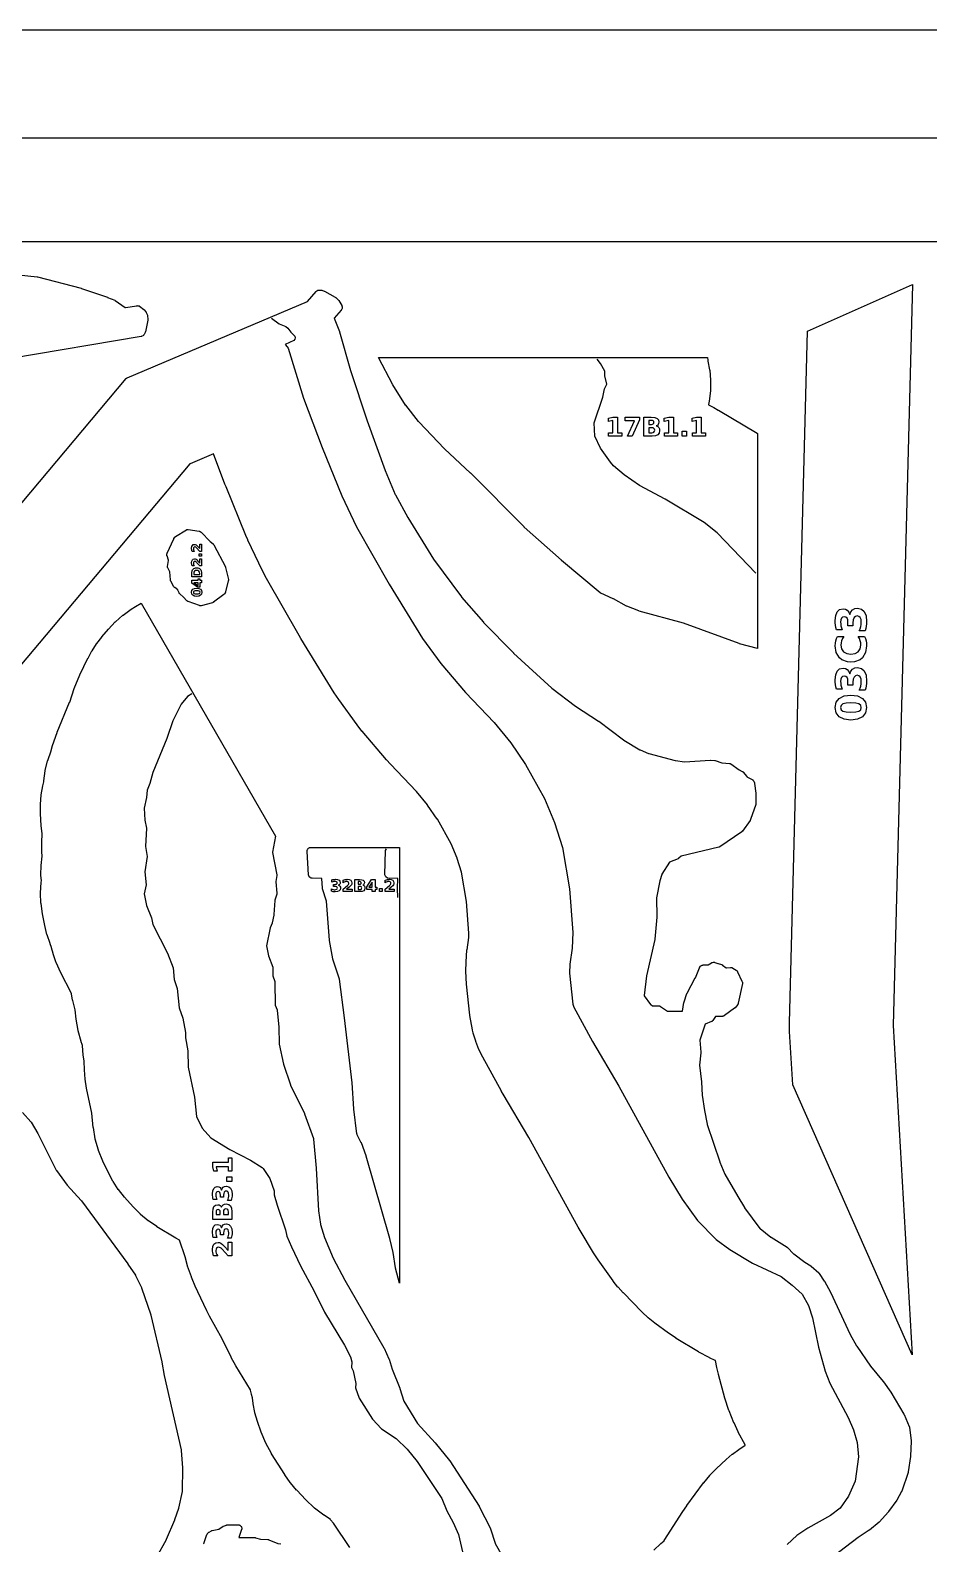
# Model space of a CAD drawing. Header units: millimetres. Extents: x 0 to 841, y 0 to 594.
# Drawn here: x 138.8 to 312, y 302.4 to 594 of the extents above; entities that cross this region are included whole.
import ezdxf

# ---------------------------------------------------------------- set-up
doc = ezdxf.new("R2010")
doc.units = ezdxf.units.MM
for name, color, linetype in [('CUT', 1, 'Continuous'), ('ENGRAVE', 5, 'Continuous'), ('SHEET_EDGE_DO_NOT_CUT', 8, 'Continuous')]:
    doc.layers.add(name, color=color, linetype=linetype)

msp = doc.modelspace()

# ---------------------------------------------------------------- linework, layer by layer
at = {"layer": 'CUT'}
for points in [[(329.38, 553.26), (10.62, 553.26), (10.62, 573.26), (336.48, 573.26)], [(136.53, 546.85), (140.12, 546.48), (140.16, 546.47), (140.19, 546.47), (148.62, 544.28), (148.65, 544.27), (153.66, 542.55), (153.69, 542.54), (155.07, 541.98), (155.12, 541.95), (155.17, 541.92), (157.1, 540.57), (157.11, 540.57), (157.12, 540.57), (159.33, 540.94), (159.39, 540.95), (159.45, 540.94), (159.6, 540.93), (159.65, 540.93), (159.7, 540.92), (159.74, 540.9), (159.79, 540.88), (159.83, 540.86), (159.87, 540.83), (160.65, 540.21), (160.69, 540.17), (160.73, 540.13), (161.06, 539.73), (161.08, 539.69), (161.11, 539.66), (161.13, 539.61), (161.36, 539.09), (161.38, 539.05), (161.39, 539), (161.4, 538.95), (161.47, 538.33), (161.47, 538.27), (161.47, 538.22), (161.46, 538.17), (160.97, 535.88), (160.96, 535.84), (160.95, 535.8), (160.93, 535.76), (160.72, 535.37), (160.7, 535.32), (160.67, 535.29), (160.63, 535.25), (160.6, 535.22), (160.56, 535.19), (160.52, 535.16), (160.3, 535.04), (160.25, 535.02), (160.2, 535), (160.15, 534.99), (84.71, 522.29)], [(118.78, 481.13), (157.27, 526.91), (157.3, 526.95), (157.34, 526.98), (157.37, 527), (157.41, 527.03), (157.46, 527.05), (192.2, 541.75), (192.21, 541.76), (192.22, 541.76), (193.91, 543.69), (193.95, 543.73), (193.98, 543.76), (194.02, 543.79), (194.06, 543.81), (194.23, 543.9), (194.27, 543.91), (194.32, 543.93), (194.36, 543.94), (194.41, 543.95), (194.45, 543.95), (194.5, 543.95), (194.86, 543.92), (194.92, 543.91), (194.98, 543.9), (195.43, 543.76), (195.47, 543.74), (195.52, 543.72), (197.58, 542.57), (197.61, 542.54), (197.65, 542.52), (197.68, 542.49), (198.15, 542.04), (198.18, 542.01), (198.21, 541.97), (198.24, 541.93), (198.83, 540.95), (198.85, 540.9), (198.87, 540.85), (198.89, 540.79), (198.9, 540.74), (198.91, 540.62), (198.91, 540.57), (198.91, 540.52), (198.9, 540.47), (198.89, 540.43), (198.88, 540.38), (198.82, 540.24), (198.8, 540.19), (198.77, 540.14), (198.73, 540.1), (197.38, 538.54), (197.37, 538.53), (197.37, 538.52), (198.39, 535.94), (198.4, 535.89), (200.48, 528.46), (200.49, 528.45), (203.71, 518.76), (203.71, 518.76), (207.19, 509.21), (207.19, 509.2), (209.15, 504.54), (209.16, 504.51), (211.53, 500.14), (211.54, 500.13), (216.48, 492.1), (216.49, 492.08), (221.89, 484.83), (221.91, 484.81), (226.12, 479.93), (226.13, 479.92), (231.92, 474.03), (231.93, 474.02), (239.31, 467.24), (239.33, 467.23), (243.88, 463.79), (243.89, 463.78), (248.33, 460.91), (248.36, 460.89), (253.14, 457.27), (253.17, 457.25), (256.31, 455.39), (256.33, 455.37), (257.97, 454.65), (257.98, 454.65), (257.99, 454.65), (263.12, 453.32), (263.15, 453.31), (264.86, 453.08), (264.88, 453.07), (264.89, 453.07), (269.91, 453.38), (269.95, 453.39), (269.99, 453.38), (270.71, 453.31), (270.76, 453.3), (270.82, 453.29), (272.11, 452.85), (272.12, 452.84), (272.13, 452.84), (273.55, 452.75), (273.6, 452.74), (273.64, 452.73), (273.68, 452.72), (273.73, 452.7), (273.77, 452.68), (273.81, 452.65), (275.41, 451.51), (275.42, 451.5), (275.43, 451.5), (276.01, 451.22), (276.05, 451.19), (276.1, 451.16), (276.14, 451.13), (276.17, 451.09), (276.91, 450.21), (276.91, 450.2), (276.92, 450.19), (277.94, 449.65), (277.98, 449.62), (277.98, 449.62), (278.02, 449.6), (278.05, 449.56), (278.08, 449.53), (278.15, 449.45), (278.18, 449.42), (278.2, 449.38), (278.22, 449.34), (278.24, 449.3), (278.36, 448.99), (278.37, 448.93), (278.38, 448.88), (278.64, 447), (278.64, 446.93), (278.65, 445.02), (278.65, 444.96), (278.64, 444.91), (278.62, 444.85), (277.61, 441.91), (277.59, 441.87), (277.57, 441.82), (277.54, 441.78), (276.05, 439.71), (276.02, 439.68), (275.99, 439.65), (275.96, 439.62), (275.93, 439.59), (271.68, 436.68), (271.64, 436.66), (271.6, 436.64), (271.56, 436.62), (271.52, 436.61), (264.26, 434.87), (264.25, 434.86), (264.24, 434.86), (263.77, 434.47), (263.73, 434.44), (263.68, 434.41), (263.64, 434.39), (262.02, 433.75), (262.01, 433.74), (262, 433.73), (260.51, 431.39), (260.5, 431.38), (260.5, 431.37), (260.12, 430.13), (260.11, 430.1), (259.51, 426.88), (259.51, 426.87), (259.51, 426.85), (259.55, 423.17), (259.54, 423.13), (259.2, 418.9), (259.19, 418.83), (257.57, 411.85), (257.57, 411.82), (257.09, 408.01), (257.09, 408), (257.09, 407.99), (258.35, 406.33), (258.36, 406.32), (258.37, 406.31), (258.72, 406.07), (258.73, 406.07), (258.74, 406.06), (259.97, 406.03), (260.02, 406.03), (260.07, 406.02), (260.12, 406.01), (260.16, 405.99), (260.21, 405.97), (260.25, 405.94), (261.6, 405), (261.61, 404.99), (261.62, 404.99), (264.49, 405.01), (264.5, 405.01), (264.5, 405.03), (264.79, 406.71), (264.8, 406.75), (264.81, 406.79), (265.36, 408.4), (265.38, 408.44), (265.4, 408.47), (266.97, 411.41), (266.98, 411.44), (267.75, 413.37), (267.77, 413.41), (267.8, 413.45), (267.82, 413.49), (267.96, 413.66), (267.99, 413.7), (268.03, 413.74), (268.08, 413.77), (268.12, 413.8), (268.17, 413.82), (268.3, 413.87), (268.35, 413.89), (268.4, 413.9), (268.46, 413.91), (269.44, 413.95), (269.45, 413.95), (269.47, 413.96), (270.09, 414.34), (270.14, 414.37), (270.18, 414.39), (270.23, 414.4), (270.28, 414.41), (270.47, 414.44), (270.52, 414.45), (270.57, 414.45), (270.61, 414.45), (270.66, 414.44), (270.7, 414.43), (270.74, 414.41), (271.33, 414.17), (271.34, 414.17), (271.35, 414.17), (272.05, 413.99), (272.1, 413.98), (272.15, 413.96), (272.2, 413.93), (272.24, 413.9), (272.94, 413.35), (272.95, 413.35), (272.96, 413.35), (273.76, 413.43), (273.8, 413.43), (273.85, 413.43), (273.9, 413.42), (274.02, 413.4), (274.07, 413.39), (274.11, 413.37), (274.16, 413.35), (274.2, 413.33), (274.84, 412.92), (274.88, 412.89), (274.91, 412.86), (274.95, 412.83), (275.03, 412.73), (275.06, 412.69), (275.09, 412.66), (275.11, 412.62), (275.96, 410.81), (275.98, 410.76), (276, 410.71), (276.04, 410.53), (276.05, 410.48), (276.05, 410.43), (276.05, 410.38), (276.04, 410.33), (275.26, 406.54), (275.25, 406.49), (275.24, 406.45), (275.22, 406.4), (275.19, 406.36), (275.16, 406.32), (274.64, 405.67), (274.61, 405.64), (274.58, 405.61), (274.54, 405.58), (272.59, 404.15), (272.55, 404.12), (272.5, 404.1), (272.45, 404.08), (272.28, 404.02), (272.22, 404.01), (272.17, 404), (272.12, 404), (270.91, 404.01), (270.9, 404.01), (270.89, 404), (270.34, 403.19), (270.31, 403.15), (270.28, 403.12), (270.24, 403.08), (270.2, 403.05), (270.16, 403.03), (270.11, 403.01), (268.89, 402.53), (268.88, 402.53), (268.87, 402.51), (267.82, 399.42), (267.82, 399.41), (267.82, 399.4), (268.02, 397.09), (268.02, 397.04), (268.01, 396.99), (267.75, 394.62), (267.75, 394.6), (267.75, 394.59), (268.17, 391.38), (268.17, 391.33), (268.27, 388.83), (268.27, 388.8), (268.76, 385.86), (268.76, 385.85), (269.24, 383.22), (269.25, 383.19), (271.69, 375.96), (271.69, 375.95), (272.66, 373.63), (272.67, 373.6), (275.14, 369.29), (275.15, 369.29), (276.46, 367.16), (276.47, 367.15), (279.43, 363.14), (279.44, 363.13), (279.45, 363.12), (281.56, 361.47), (281.58, 361.45), (284.66, 359.53), (284.7, 359.49), (284.75, 359.45), (285.92, 358.27), (285.95, 358.24), (288.06, 356.65), (288.08, 356.63), (289.22, 355.96), (289.27, 355.93), (289.31, 355.9), (290.76, 354.57), (290.8, 354.53), (290.83, 354.48), (291.84, 353.02), (291.87, 352.98), (293.03, 350.89), (293.05, 350.85), (296.83, 342.74), (296.83, 342.73), (298.07, 340.51), (298.09, 340.49), (300.72, 336.62), (300.74, 336.61), (303.2, 333.66), (303.22, 333.63), (304.66, 331.64), (304.68, 331.6), (307.19, 327.34), (307.21, 327.29), (308.21, 325), (308.22, 324.96), (308.24, 324.91), (308.24, 324.86), (308.56, 322.24), (308.56, 322.2), (308.56, 322.16), (308.42, 319.27), (308.42, 319.22), (308.01, 316.24), (308, 316.19), (307.99, 316.14), (306.77, 312.52), (306.75, 312.48), (306.73, 312.44), (305.83, 310.82), (305.8, 310.77), (304.24, 308.6), (304.2, 308.56), (302.43, 306.59), (302.38, 306.54), (300.57, 305.03), (300.51, 304.99), (298.38, 303.63), (298.37, 303.62), (292.39, 299.07)], [(258.97, 301.16), (260.31, 302.42), (260.33, 302.43), (260.98, 302.99), (260.99, 302.99), (261, 303), (264.58, 308.62), (264.59, 308.63), (265.34, 309.73), (265.35, 309.75), (268.57, 314.11), (268.59, 314.13), (269.74, 315.55), (269.77, 315.59), (271.05, 316.9), (271.07, 316.91), (272.94, 318.65), (272.95, 318.66), (274.09, 319.64), (274.12, 319.67), (275.34, 320.56), (275.35, 320.57), (276.59, 321.41), (276.6, 321.42), (276.59, 321.43), (275.26, 323.93), (275.25, 323.96), (274.43, 325.71), (274.42, 325.73), (273.47, 328.04), (273.46, 328.07), (272.66, 330.43), (272.65, 330.46), (271.42, 335.04), (271.41, 335.05), (271.11, 336.35), (271.1, 336.37), (270.84, 337.71), (270.83, 337.72), (270.82, 337.73), (269.68, 338.25), (269.65, 338.27), (267.64, 339.33), (267.61, 339.35), (263.28, 341.98), (263.26, 341.99), (261.8, 342.96), (261.79, 342.97), (259.16, 344.91), (259.14, 344.92), (257.89, 345.92), (257.86, 345.94), (256.7, 347.04), (256.68, 347.06), (253.1, 350.72), (253.09, 350.74), (252.1, 351.83), (252.07, 351.86), (251.16, 353.02), (251.15, 353.04), (248.24, 357.09), (248.23, 357.1), (247.34, 358.45), (247.33, 358.47), (244.76, 362.75), (244.75, 362.76), (244.37, 363.41), (244.37, 363.42), (234.88, 380.66), (234.87, 380.67), (229.94, 389), (229.94, 389), (229.62, 389.56), (229.61, 389.57), (226.01, 396.12), (226, 396.14), (225.27, 397.62), (225.25, 397.65), (224.65, 399.17), (224.64, 399.21), (224.16, 400.79), (224.16, 400.81), (224.02, 401.36), (224.01, 401.4), (223.5, 404.18), (223.5, 404.22), (222.85, 410.19), (222.85, 410.22), (222.74, 412.72), (222.74, 412.75), (222.78, 414.44), (222.78, 414.47), (222.96, 416.82), (222.97, 416.85), (223.29, 419.18), (223.29, 419.2), (223.34, 419.99), (223.34, 420.02), (222.86, 426.13), (222.86, 426.15), (221.91, 431.79), (221.9, 431.82), (221.06, 434.45), (221.05, 434.47), (219.91, 437.25), (219.9, 437.28), (217.26, 441.98), (217.24, 442), (215.38, 444.73), (215.36, 444.75), (213.24, 447.34), (213.23, 447.35), (208.23, 452.59), (208.22, 452.6), (207.47, 453.43), (207.46, 453.44), (202.73, 458.98), (202.72, 458.99), (201.79, 460.17), (201.78, 460.19), (198.25, 465.03), (198.24, 465.04), (197.37, 466.34), (197.36, 466.35), (190.91, 476.83), (190.91, 476.84), (190.59, 477.37), (190.59, 477.38), (184.3, 488.36), (184.29, 488.38), (183.54, 489.82), (183.53, 489.84), (180.75, 495.79), (180.74, 495.8), (180.36, 496.68), (180.35, 496.69), (176.52, 506.03), (176.52, 506.04), (176.32, 506.56), (176.31, 506.57), (174.12, 512.38), (174.12, 512.39), (174.11, 512.38), (169.58, 510.46), (169.57, 510.46), (169.56, 510.45), (134.09, 468.26)], [(200.38, 301.66), (197.25, 306.34), (197.24, 306.36), (196.68, 307.04), (196.67, 307.05), (196.66, 307.06), (195.41, 307.89), (195.38, 307.91), (193.57, 309.27), (193.53, 309.31), (191.89, 310.87), (191.87, 310.89), (190.15, 312.73), (190.13, 312.75), (188.94, 314.16), (188.91, 314.2), (187.85, 315.71), (187.84, 315.73), (185.3, 319.75), (185.28, 319.77), (184.19, 321.76), (184.16, 321.81), (183.3, 323.91), (183.29, 323.93), (182.6, 325.93), (182.59, 325.95), (182.1, 327.63), (182.09, 327.67), (181.74, 329.38), (181.74, 329.42), (181.62, 330.49), (181.62, 330.5), (181.62, 330.52), (181.41, 331.16), (181.4, 331.21), (181.23, 332), (181.22, 332.01), (181.22, 332.03), (178.4, 336.68), (178.39, 336.7), (177.51, 338.3), (177.5, 338.32), (175.77, 341.88), (175.77, 341.89), (173.36, 346.26), (173.35, 346.28), (172.83, 347.29), (172.82, 347.31), (171.07, 350.97), (171.07, 350.98), (170.73, 351.73), (170.72, 351.74), (169.85, 353.79), (169.84, 353.81), (169.09, 355.88), (169.07, 355.94), (168.66, 357.68), (168.65, 357.7), (167.55, 360.87), (167.55, 360.88), (167.54, 360.89), (166.83, 361.28), (166.82, 361.29), (163.2, 363.49), (163.18, 363.51), (161.58, 364.6), (161.54, 364.63), (160.06, 365.86), (160.02, 365.89), (158.67, 367.28), (158.65, 367.29), (156.97, 369.18), (156.95, 369.2), (155.79, 370.64), (155.76, 370.67), (154.75, 372.2), (154.73, 372.24), (153.85, 373.87), (153.84, 373.89), (152.78, 376.11), (152.77, 376.14), (151.93, 378.18), (151.92, 378.24), (151.32, 380.35), (151.3, 380.41), (150.95, 382.59), (150.94, 382.62), (150.65, 385.34), (150.65, 385.36), (149.65, 390.15), (149.65, 390.17), (149.37, 391.9), (149.37, 391.94), (149.24, 393.69), (149.24, 393.71), (149.2, 395.39), (149.19, 395.42), (149.01, 396.53), (149, 396.56), (148.83, 398.42), (148.83, 398.44), (148.81, 398.54), (148.8, 398.55), (148.8, 398.56), (148.6, 399.13), (148.6, 399.16), (148, 401.25), (147.99, 401.3), (147.63, 403.45), (147.62, 403.48), (147.43, 405.25), (147.42, 405.28), (146.96, 407.07), (146.95, 407.12), (146.75, 408.37), (146.75, 408.38), (146.75, 408.39), (144.62, 412.52), (144.61, 412.54), (143.82, 414.26), (143.8, 414.31), (143.19, 416.09), (143.18, 416.13), (142.91, 417.24), (142.9, 417.28), (142.61, 418.01), (142.6, 418.03), (142.02, 419.73), (142.01, 419.77), (141.58, 421.51), (141.58, 421.53), (141.14, 423.75), (141.14, 423.77), (140.86, 425.75), (140.85, 425.8), (140.77, 427.78), (140.77, 427.83), (140.89, 429.81), (140.9, 429.86), (140.94, 430.1), (140.94, 430.12), (140.94, 430.13), (140.85, 431.24), (140.85, 431.29), (140.88, 433.07), (140.88, 433.11), (141.08, 434.89), (141.08, 434.92), (141.1, 435.02), (141.1, 435.03), (141.1, 435.04), (141.04, 435.55), (141.04, 435.6), (141.02, 437.6), (141.03, 437.63), (141.09, 439.14), (141.09, 439.15), (141.09, 439.16), (140.89, 440.76), (140.89, 440.79), (140.77, 443.04), (140.77, 443.06), (140.76, 444.83), (140.76, 444.87), (140.9, 446.62), (140.91, 446.67), (141.21, 448.41), (141.21, 448.43), (141.39, 449.21), (141.39, 449.24), (141.4, 449.35), (141.4, 449.37), (141.67, 451.31), (141.68, 451.36), (142.14, 453.25), (142.15, 453.3), (142.8, 455.15), (142.81, 455.17), (142.83, 455.22), (142.84, 455.25), (143.08, 456.17), (143.09, 456.2), (143.95, 458.72), (143.97, 458.75), (146.38, 464.52), (146.39, 464.54), (147.25, 467.17), (147.26, 467.2), (148.32, 469.8), (148.34, 469.83), (149.91, 473.01), (149.92, 473.03), (150.68, 474.44), (150.71, 474.47), (151.58, 475.81), (151.61, 475.84), (152.59, 477.1), (152.61, 477.12), (153.86, 478.59), (153.87, 478.61), (155.18, 480.01), (155.22, 480.04), (156.65, 481.3), (156.68, 481.33), (158.24, 482.44), (158.26, 482.46), (159.05, 482.97), (159.07, 482.98), (160.19, 483.64), (186.04, 438.76), (185.5, 435.63), (185.5, 435.63), (185.49, 435.62), (185.5, 435.61), (186.28, 431.28), (186.28, 431.24), (186.29, 431.19), (186.28, 431.14), (186.14, 429.97), (186.14, 429.95), (186.14, 429.94), (186.34, 427.76), (186.34, 427.71), (186.33, 427.66), (186.33, 427.6), (186.31, 427.55), (185.91, 426.37), (185.9, 426.36), (185.9, 426.34), (185.76, 423.61), (185.76, 423.57), (185.75, 423.53), (185.43, 422.06), (185.42, 422.01), (185.4, 421.97), (185.02, 421.09), (185.02, 421.08), (185.01, 421.07), (184.35, 417.63), (184.35, 417.62), (184.35, 417.61), (184.71, 415.7), (184.72, 415.69), (184.72, 415.68), (185.51, 413.51), (185.53, 413.45), (185.54, 413.4), (185.54, 413.34), (185.57, 411.81), (185.57, 411.8), (185.57, 411.79), (185.91, 410.71), (185.92, 410.66), (185.92, 410.62), (185.93, 410.57), (186.01, 406.2), (186.01, 406.19), (186.02, 406.18), (186.37, 405.29), (186.38, 405.24), (186.39, 405.2), (186.4, 405.15), (186.7, 402.01), (186.71, 401.98), (186.79, 398.67), (186.79, 398.66), (186.79, 398.65), (187.57, 394.82), (187.58, 394.79), (188.93, 390.79), (188.95, 390.76), (191.65, 385.29), (191.67, 385.24), (193.35, 380.45), (193.36, 380.41), (193.37, 380.37), (193.37, 380.33), (193.88, 374.78), (193.88, 374.76), (194.36, 366.57), (194.36, 366.54), (194.74, 363.95), (194.75, 363.92), (195.47, 361.43), (195.48, 361.41), (197.15, 357.42), (197.16, 357.4), (199.39, 353.17), (199.4, 353.16), (206.96, 340.13), (206.98, 340.09), (207.93, 338.03), (207.95, 337.97), (208.52, 336.06), (208.53, 336.03), (210.01, 332.37), (210.03, 332.33), (210.81, 329.88), (210.82, 329.86), (210.82, 329.85), (213.43, 325.6), (213.43, 325.59), (213.44, 325.58), (216.84, 321.87), (216.86, 321.84), (219.61, 318.42), (219.64, 318.38), (225.28, 309.63), (225.3, 309.59), (227.48, 305.36), (227.5, 305.32), (227.52, 305.28), (228.37, 302.49), (228.38, 302.48), (228.39, 302.46), (230.86, 298.18)], [(137.29, 385.52), (138.91, 383.68), (138.94, 383.64), (138.96, 383.6), (140.24, 381.46), (140.26, 381.43), (143.81, 374.35), (143.82, 374.34), (143.82, 374.33), (145.92, 371.51), (145.93, 371.49), (148.62, 368.51), (148.65, 368.47), (157.61, 356.32), (157.62, 356.3), (159.05, 354.16), (159.09, 354.1), (160.2, 351.77), (160.23, 351.71), (162.01, 346.48), (162.03, 346.43), (164.16, 337.43), (164.17, 337.4), (164.58, 334.83), (164.58, 334.82), (167.87, 320.48), (167.88, 320.44), (167.88, 320.4), (168.11, 317.03), (168.11, 317), (168.07, 312.56), (168.06, 312.51), (168.06, 312.46), (167.39, 309.24), (167.37, 309.18), (166.61, 306.99), (166.6, 306.95), (164.98, 303.2), (164.96, 303.16), (163.14, 299.82)], [(172.2, 302.37), (172.22, 302.42), (172.85, 304.19), (172.87, 304.23), (172.89, 304.28), (172.92, 304.31), (172.95, 304.35), (173.11, 304.54), (173.15, 304.58), (173.2, 304.62), (173.24, 304.65), (173.69, 304.89), (173.73, 304.92), (173.78, 304.94), (173.83, 304.95), (175.13, 305.22), (175.14, 305.22), (175.15, 305.23), (175.96, 305.76), (176.01, 305.79), (176.01, 305.79), (176.06, 305.81), (176.58, 306), (176.64, 306.02), (176.7, 306.03), (177.15, 306.08), (177.22, 306.08), (178.89, 306.06), (178.94, 306.05), (178.99, 306.05), (179.04, 306.03), (179.09, 306.01), (179.13, 305.99), (179.17, 305.96), (179.31, 305.87), (179.34, 305.84), (179.38, 305.81), (179.41, 305.77), (179.44, 305.73), (179.46, 305.69), (179.48, 305.65), (179.5, 305.6), (179.54, 305.44), (179.55, 305.39), (179.56, 305.34), (179.56, 305.29), (179.56, 305.24), (179.55, 305.19), (179.53, 305.14), (179.01, 303.6), (179.01, 303.59), (179.02, 303.59), (182.06, 303.59), (182.11, 303.59), (182.16, 303.58), (182.21, 303.57), (183.16, 303.27), (183.17, 303.27), (183.18, 303.27), (184.58, 303.22), (184.62, 303.22), (184.67, 303.21), (184.71, 303.2), (184.76, 303.18), (186.49, 302.43), (186.51, 302.43), (186.52, 302.43), (187.09, 302.36)]]:
    msp.add_lwpolyline(points, dxfattribs=at)
for points in [[(305.12, 402.25), (305.12, 402.23), (308.8, 338.82), (285.75, 390.79), (285.15, 401.07), (285.15, 401.09), (285.13, 402.74), (285.13, 402.76), (288.57, 536.01), (308.81, 544.99), (305.12, 402.25)], [(275.49, 475.81), (275.44, 475.82), (264.71, 479.76), (264.69, 479.76), (256.16, 482.11), (256.11, 482.12), (253.75, 483.03), (253.69, 483.06), (251.19, 484.44), (251.17, 484.45), (248.77, 485.52), (248.73, 485.54), (248.69, 485.57), (248.65, 485.6), (241.18, 491.87), (241.17, 491.88), (233.99, 498.27), (233.96, 498.3), (223.68, 508.65), (223.67, 508.66), (218.66, 513.34), (218.64, 513.36), (213.66, 518.58), (213.63, 518.62), (211.16, 521.75), (211.13, 521.79), (208.69, 525.68), (208.67, 525.71), (205.88, 530.93), (269.32, 530.93), (269.4, 530.47), (269.4, 530.42), (269.41, 530.26), (269.41, 530.22), (269.73, 528.58), (269.74, 528.53), (269.91, 526.58), (269.91, 526.53), (269.88, 524.57), (269.88, 524.52), (269.66, 522.57), (269.65, 522.52), (269.51, 521.87), (269.51, 521.86), (269.52, 521.85), (270.55, 521.3), (270.56, 521.29), (271.4, 520.82), (271.41, 520.82), (278.9, 516.36), (278.93, 516.34), (278.95, 516.32), (278.95, 474.9), (275.49, 475.81)], [(167.22, 486.17), (166.62, 486.62), (166.58, 486.66), (166.55, 486.69), (166.52, 486.73), (166.49, 486.78), (165.86, 487.88), (165.84, 487.92), (165.83, 487.97), (165.81, 488.01), (165.8, 488.05), (165.8, 488.09), (165.69, 489.64), (165.68, 489.65), (165.68, 489.66), (165.3, 490.42), (165.28, 490.46), (165.27, 490.51), (165.26, 490.56), (165.25, 490.6), (165.25, 490.65), (165.26, 490.7), (165.4, 491.85), (165.4, 491.86), (165.4, 491.88), (165.15, 492.73), (165.14, 492.77), (165.13, 492.82), (165.13, 492.86), (165.13, 492.9), (165.14, 493.1), (165.15, 493.15), (165.16, 493.19), (165.17, 493.23), (165.18, 493.28), (166.43, 496.03), (166.45, 496.08), (166.47, 496.12), (166.5, 496.15), (166.68, 496.36), (166.72, 496.4), (166.76, 496.43), (166.8, 496.46), (168.9, 497.76), (168.94, 497.79), (168.99, 497.81), (169.04, 497.82), (169.09, 497.83), (169.14, 497.84), (169.19, 497.84), (169.24, 497.83), (171.35, 497.5), (171.4, 497.48), (171.45, 497.47), (171.5, 497.44), (171.55, 497.42), (171.67, 497.33), (171.72, 497.3), (171.75, 497.27), (173.44, 495.52), (173.46, 495.5), (174.02, 495.05), (174.05, 495.02), (174.09, 494.98), (174.12, 494.94), (174.14, 494.89), (176.4, 490.6), (176.42, 490.56), (176.43, 490.52), (176.44, 490.47), (176.97, 488.16), (176.97, 488.12), (176.98, 488.07), (176.98, 488.02), (176.97, 487.98), (176.96, 487.93), (176.42, 485.78), (176.41, 485.74), (176.39, 485.69), (176.37, 485.65), (176.34, 485.61), (176.2, 485.41), (176.17, 485.37), (176.13, 485.34), (176.1, 485.31), (174.12, 483.8), (174.08, 483.77), (174.04, 483.75), (173.99, 483.73), (173.94, 483.71), (171.7, 483.14), (171.65, 483.13), (171.6, 483.13), (171.55, 483.13), (171.5, 483.13), (171.45, 483.14), (171.41, 483.15), (169.19, 483.93), (169.14, 483.95), (169.1, 483.98), (169.05, 484.01), (169.01, 484.04), (168.98, 484.08), (168.35, 484.8), (168.34, 484.81), (168.34, 484.81), (167.61, 485.42), (167.58, 485.45), (167.55, 485.48), (167.52, 485.52), (167.5, 485.56), (167.48, 485.6), (167.23, 486.15), (167.23, 486.16), (167.22, 486.17)], [(209.18, 355.51), (209.17, 355.56), (208.71, 358.5), (208.71, 358.52), (208.07, 361.19), (208.07, 361.2), (203.54, 377.1), (203.53, 377.12), (202.6, 379.62), (202.58, 379.64), (201.81, 381.19), (201.78, 381.24), (201.77, 381.3), (201.76, 381.35), (201.15, 386.16), (201.15, 386.19), (200.83, 391.2), (200.83, 391.22), (199.35, 403.7), (199.35, 403.7), (198.36, 411.19), (198.36, 411.2), (198.36, 411.21), (197.13, 415.05), (197.12, 415.11), (196.48, 418.64), (196.48, 418.69), (195.91, 426.18), (195.91, 426.2), (195.91, 426.21), (195.13, 428.61), (195.11, 428.67), (195.11, 428.73), (194.97, 430.59), (194.97, 430.6), (194.96, 430.6), (193.13, 430.61), (193.09, 430.62), (193.04, 430.62), (193, 430.63), (192.96, 430.65), (192.92, 430.66), (192.81, 430.71), (192.77, 430.74), (192.73, 430.76), (192.7, 430.79), (192.66, 430.82), (192.63, 430.86), (192.61, 430.9), (192.51, 431.04), (192.49, 431.09), (192.47, 431.13), (192.45, 431.18), (192.44, 431.23), (192.44, 431.28), (192.13, 435.76), (192.13, 435.82), (192.13, 435.87), (192.14, 435.92), (192.16, 435.97), (192.24, 436.18), (192.26, 436.23), (192.29, 436.28), (192.32, 436.32), (192.35, 436.36), (192.39, 436.39), (192.43, 436.42), (192.53, 436.49), (192.57, 436.51), (192.62, 436.53), (192.66, 436.55), (192.71, 436.56), (192.76, 436.57), (192.8, 436.57), (209.93, 436.57), (209.93, 352.64), (209.18, 355.51)]]:
    msp.add_lwpolyline(points, close=True, dxfattribs=at)
at = {"layer": 'ENGRAVE'}
for points in [[(185.31, 538.51), (186.77, 537.45), (188.03, 536.92), (188.44, 536.6), (189.03, 535.82)], [(189.03, 535.82), (189.77, 535.04), (189.83, 534.75), (189.78, 534.46), (189.61, 534.21), (187.91, 533.43), (188.33, 533.03), (188.48, 532.76), (191.45, 523.11), (195.03, 513.62), (198.86, 504.27), (201.65, 498.31), (207.95, 487.31), (214.4, 476.82), (217.94, 471.97), (222.68, 466.41), (228.23, 460.61), (231.39, 456.74), (234.26, 452.55), (237.93, 446), (239.85, 441.34), (241.39, 436.54), (242.73, 428.58), (243.39, 420.18), (243.21, 417.18), (242.77, 414.07), (242.74, 412.34), (243.38, 406.34), (243.53, 405.76), (247.14, 399.2), (252.24, 390.59), (261.89, 373.06), (264.47, 368.77), (267.4, 364.71), (270.99, 361.03), (273.64, 359.09), (278, 356.44), (283.51, 353.91), (285.67, 352.25), (287.56, 350.46), (288.79, 348.33), (289.59, 345.95), (290.72, 340.25), (291.97, 335.65), (292.92, 333.32), (296.42, 326.73), (297.45, 324.35), (298.18, 321.93), (298.42, 319.16), (297.8, 314.48), (296.51, 311.6), (294.91, 309.27), (293, 307.82), (288.64, 305.42), (286.56, 304.01), (284.68, 302.26)], [(278.65, 489.38), (271.19, 497.18), (268.69, 499.16), (261.18, 503.63), (256.21, 506.27), (253.24, 508.33), (251.22, 510.06), (250.61, 510.81), (248.67, 513.5), (247.6, 515.8), (247.45, 518.37), (249.12, 523.28), (249.49, 524.94), (249.92, 525.8), (249.52, 527.45), (249.52, 528.3), (248.68, 529.79), (248.03, 530.63)], [(169.91, 466.17), (169.11, 465.66), (167.85, 464.17), (166.26, 460.96), (165.14, 457.54), (162.41, 451.01), (161.83, 448.85), (161.33, 447.61), (161.2, 446.19), (160.74, 444.11), (160.86, 441.83), (161.17, 440.3), (161, 436.72), (161.31, 434.84), (160.84, 431.85), (161.15, 429.35), (160.77, 427.61), (161.21, 425.37), (162.14, 423.02), (162.39, 421.7), (165.23, 416.2), (166.31, 413.35), (166.54, 411.13), (167.09, 409.38), (167.5, 405.68), (168.2, 403.66), (168.71, 400.91), (168.73, 399.86), (169.15, 397.34), (169.23, 394.23), (170.43, 388.45), (170.83, 384.73), (171.9, 382.49), (173.6, 380.58), (177.23, 378.37), (181.26, 376.3), (183.48, 374.89), (183.69, 374.68), (184.99, 372.76), (185.8, 370.38), (185.8, 369.63), (186.36, 367.66), (188.01, 362.91), (188.24, 361.66), (189.12, 359.6), (190.87, 355.92), (193.53, 351.09), (195.5, 347.05), (199.38, 340.65), (200.52, 338.39), (200.76, 337.46), (200.73, 336.33), (201.01, 335.75), (201.53, 333.3), (201.5, 332.46), (202.2, 330.44), (204.75, 326.4), (206.49, 324.54), (209.3, 322.67), (211.41, 320.61), (213.33, 318.27), (218.12, 311.11), (219.1, 308.72), (220.32, 306.47), (221.3, 304.19), (222.26, 300.03)], [(209.63, 426.9), (209.56, 428.67), (209.61, 430.6), (207.66, 430.63), (207.3, 430.88), (207.14, 431.3), (207.28, 435.94), (207.42, 436.27)]]:
    msp.add_lwpolyline(points, dxfattribs=at)
for points in [[(250.25, 516.47), (251.08, 516.47), (251.08, 518.82), (250.23, 518.65), (250.23, 519.29), (251.08, 519.46), (251.97, 519.46), (251.97, 516.47), (252.8, 516.47), (252.8, 515.82), (250.25, 515.82), (250.25, 516.47)], [(253.48, 519.46), (256.23, 519.46), (256.23, 518.93), (254.8, 515.82), (253.89, 515.82), (255.23, 518.77), (253.48, 518.77), (253.48, 519.46)], [(259.45, 517.77), (259.72, 517.64), (259.92, 517.44), (260.04, 517.18), (260.08, 516.86), (259.99, 516.4), (259.73, 516.08), (259.28, 515.88), (258.64, 515.82), (257.08, 515.82), (257.08, 519.46), (258.49, 519.46), (259.15, 519.41), (259.59, 519.23), (259.85, 518.94), (259.93, 518.5), (259.9, 518.25), (259.81, 518.05), (259.66, 517.88), (259.45, 517.77)], [(261.02, 516.47), (261.85, 516.47), (261.85, 518.82), (261, 518.65), (261, 519.29), (261.85, 519.46), (262.74, 519.46), (262.74, 516.47), (263.57, 516.47), (263.57, 515.82), (261.02, 515.82), (261.02, 516.47)], [(266.4, 516.47), (267.23, 516.47), (267.23, 518.82), (266.38, 518.65), (266.38, 519.29), (267.22, 519.46), (268.12, 519.46), (268.12, 516.47), (268.95, 516.47), (268.95, 515.82), (266.4, 515.82), (266.4, 516.47)], [(258.54, 518.05), (258.74, 518.08), (258.88, 518.15), (258.97, 518.27), (258.99, 518.44), (258.97, 518.6), (258.88, 518.72), (258.74, 518.8), (258.54, 518.82), (258.02, 518.82), (258.02, 518.05), (258.54, 518.05)], [(258.57, 516.46), (258.82, 516.49), (259, 516.58), (259.11, 516.73), (259.14, 516.94), (259.11, 517.15), (259, 517.29), (258.82, 517.38), (258.57, 517.41), (258.02, 517.41), (258.02, 516.46), (258.57, 516.46)], [(264.42, 516.76), (265.3, 516.76), (265.3, 515.82), (264.42, 515.82), (264.42, 516.76)], [(171.46, 494.13), (171.46, 494.96), (171.81, 494.96), (171.81, 493.59), (171.46, 493.59), (170.84, 494.28), (170.76, 494.36), (170.68, 494.42), (170.6, 494.45), (170.51, 494.46), (170.39, 494.44), (170.3, 494.37), (170.24, 494.27), (170.22, 494.13), (170.23, 494.01), (170.27, 493.88), (170.33, 493.74), (170.41, 493.59), (170, 493.59), (169.95, 493.76), (169.91, 493.92), (169.89, 494.08), (169.88, 494.23), (169.92, 494.54), (170.03, 494.76), (170.21, 494.9), (170.45, 494.95), (170.6, 494.93), (170.74, 494.87), (170.9, 494.75), (171.1, 494.54), (171.46, 494.13)], [(171.32, 492.66), (171.32, 493.12), (171.81, 493.12), (171.81, 492.66), (171.32, 492.66)], [(171.46, 491.33), (171.46, 492.17), (171.81, 492.17), (171.81, 490.79), (171.46, 490.79), (170.84, 491.48), (170.76, 491.56), (170.68, 491.62), (170.6, 491.65), (170.51, 491.66), (170.39, 491.64), (170.3, 491.57), (170.24, 491.47), (170.22, 491.34), (170.23, 491.22), (170.27, 491.09), (170.33, 490.95), (170.41, 490.8), (170, 490.8), (169.95, 490.96), (169.91, 491.12), (169.89, 491.28), (169.88, 491.44), (169.92, 491.74), (170.03, 491.97), (170.21, 492.11), (170.45, 492.16), (170.6, 492.14), (170.74, 492.08), (170.9, 491.95), (171.1, 491.74), (171.46, 491.33)], [(169.92, 488.67), (169.92, 489.18), (169.93, 489.56), (169.98, 489.82), (170.06, 490.02), (170.19, 490.19), (170.33, 490.3), (170.49, 490.38), (170.66, 490.43), (170.86, 490.45), (171.07, 490.43), (171.25, 490.38), (171.41, 490.3), (171.54, 490.19), (171.67, 490.02), (171.75, 489.82), (171.8, 489.55), (171.81, 489.18), (171.81, 488.67), (169.92, 488.67)], [(170.29, 489.15), (171.45, 489.15), (171.45, 489.33), (171.41, 489.59), (171.3, 489.79), (171.11, 489.91), (170.86, 489.94), (170.62, 489.91), (170.44, 489.79), (170.33, 489.59), (170.29, 489.33), (170.29, 489.15)], [(169.92, 487.49), (169.92, 488.04), (171.12, 488.04), (171.12, 488.31), (171.47, 488.31), (171.47, 488.04), (171.81, 488.04), (171.81, 487.57), (171.47, 487.57), (171.47, 486.73), (171.05, 486.73), (169.92, 487.49)], [(170.32, 487.57), (171.12, 487.04), (171.12, 487.57), (170.32, 487.57)], [(170.87, 486.49), (171.29, 486.44), (171.6, 486.29), (171.79, 486.04), (171.85, 485.71), (171.79, 485.38), (171.6, 485.14), (171.29, 484.98), (170.87, 484.93), (170.45, 484.98), (170.14, 485.14), (169.95, 485.38), (169.88, 485.71), (169.95, 486.04), (170.14, 486.29), (170.45, 486.44), (170.87, 486.49)], [(170.86, 486), (170.56, 485.99), (170.36, 485.94), (170.26, 485.85), (170.22, 485.71), (170.26, 485.58), (170.36, 485.49), (170.56, 485.44), (170.86, 485.42), (171.17, 485.44), (171.37, 485.49), (171.48, 485.58), (171.52, 485.71), (171.48, 485.85), (171.37, 485.94), (171.17, 485.99), (170.86, 486)], [(296.73, 481.45), (296.94, 481.97), (297.26, 482.35), (297.69, 482.58), (298.22, 482.66), (298.98, 482.49), (299.54, 481.99), (299.88, 481.18), (299.99, 480.06), (299.97, 479.61), (299.92, 479.16), (299.83, 478.71), (299.7, 478.26), (298.54, 478.26), (298.73, 478.68), (298.86, 479.1), (298.94, 479.51), (298.97, 479.92), (298.92, 480.45), (298.76, 480.84), (298.51, 481.07), (298.17, 481.15), (297.82, 481.07), (297.56, 480.83), (297.41, 480.42), (297.36, 479.86), (297.36, 479.26), (296.39, 479.26), (296.39, 479.9), (296.34, 480.39), (296.21, 480.74), (295.99, 480.95), (295.67, 481.02), (295.37, 480.95), (295.15, 480.75), (295.01, 480.42), (294.97, 479.99), (294.99, 479.62), (295.05, 479.25), (295.15, 478.88), (295.29, 478.51), (294.19, 478.51), (294.08, 478.96), (294, 479.4), (293.96, 479.83), (293.94, 480.26), (294.03, 481.25), (294.31, 481.96), (294.78, 482.38), (295.44, 482.52), (295.9, 482.45), (296.27, 482.25), (296.55, 481.92), (296.73, 481.45)], [(299.56, 477.22), (299.75, 476.79), (299.88, 476.35), (299.96, 475.89), (299.99, 475.42), (299.79, 474.11), (299.18, 473.11), (298.73, 472.73), (297.63, 472.31), (296.97, 472.26), (296.3, 472.31), (295.2, 472.73), (294.76, 473.11), (294.14, 474.11), (293.94, 475.42), (293.97, 475.89), (294.05, 476.35), (294.19, 476.79), (294.37, 477.22), (295.58, 477.22), (295.33, 476.8), (295.16, 476.39), (295.06, 475.98), (295.03, 475.54), (295.16, 474.82), (295.55, 474.27), (296.16, 473.93), (296.97, 473.81), (297.77, 473.93), (298.39, 474.27), (298.77, 474.82), (298.9, 475.54), (298.87, 475.98), (298.77, 476.39), (298.6, 476.8), (298.35, 477.22), (299.56, 477.22)], [(296.73, 470.02), (296.94, 470.54), (297.26, 470.91), (297.69, 471.14), (298.22, 471.22), (298.98, 471.05), (299.54, 470.56), (299.88, 469.74), (299.99, 468.62), (299.97, 468.17), (299.92, 467.72), (299.83, 467.27), (299.7, 466.83), (298.54, 466.83), (298.73, 467.25), (298.86, 467.66), (298.94, 468.08), (298.97, 468.48), (298.92, 469.01), (298.76, 469.4), (298.51, 469.64), (298.17, 469.72), (297.82, 469.64), (297.56, 469.39), (297.41, 468.99), (297.36, 468.43), (297.36, 467.83), (296.39, 467.83), (296.39, 468.46), (296.34, 468.95), (296.21, 469.3), (295.99, 469.51), (295.67, 469.58), (295.37, 469.51), (295.15, 469.31), (295.01, 468.98), (294.97, 468.55), (294.99, 468.18), (295.05, 467.81), (295.15, 467.44), (295.29, 467.08), (294.19, 467.08), (294.08, 467.52), (294, 467.96), (293.96, 468.39), (293.94, 468.82), (294.03, 469.81), (294.31, 470.52), (294.78, 470.94), (295.44, 471.08), (295.9, 471.02), (296.27, 470.81), (296.55, 470.48), (296.73, 470.02)], [(296.97, 465.91), (298.25, 465.75), (299.2, 465.28), (299.79, 464.53), (299.99, 463.51), (299.79, 462.49), (299.2, 461.73), (298.25, 461.26), (296.97, 461.11), (295.68, 461.26), (294.73, 461.73), (294.14, 462.49), (293.94, 463.51), (294.14, 464.53), (294.73, 465.28), (295.68, 465.75), (296.97, 465.91)], [(296.96, 464.4), (296.02, 464.35), (295.42, 464.2), (295.08, 463.92), (294.97, 463.51), (295.08, 463.09), (295.42, 462.82), (296.02, 462.66), (296.96, 462.61), (297.9, 462.66), (298.52, 462.82), (298.85, 463.09), (298.97, 463.51), (298.85, 463.92), (298.52, 464.2), (297.9, 464.35), (296.96, 464.4)], [(198.11, 429.3), (198.32, 429.22), (198.47, 429.09), (198.56, 428.92), (198.59, 428.71), (198.53, 428.4), (198.33, 428.18), (198, 428.04), (197.55, 428), (197.37, 428.01), (197.19, 428.03), (197.01, 428.06), (196.84, 428.11), (196.84, 428.58), (197, 428.5), (197.17, 428.45), (197.34, 428.42), (197.5, 428.41), (197.71, 428.43), (197.86, 428.49), (197.96, 428.59), (197.99, 428.73), (197.96, 428.87), (197.86, 428.97), (197.7, 429.03), (197.48, 429.05), (197.24, 429.05), (197.24, 429.44), (197.49, 429.44), (197.69, 429.46), (197.83, 429.51), (197.91, 429.6), (197.94, 429.73), (197.91, 429.85), (197.83, 429.93), (197.7, 429.99), (197.52, 430.01), (197.38, 430), (197.23, 429.98), (197.08, 429.93), (196.94, 429.88), (196.94, 430.32), (197.11, 430.36), (197.29, 430.39), (197.46, 430.41), (197.63, 430.42), (198.03, 430.38), (198.31, 430.27), (198.48, 430.08), (198.54, 429.82), (198.51, 429.63), (198.43, 429.49), (198.3, 429.37), (198.11, 429.3)], [(199.77, 428.49), (200.8, 428.49), (200.8, 428.04), (199.1, 428.04), (199.1, 428.49), (199.95, 429.24), (200.05, 429.34), (200.12, 429.44), (200.16, 429.54), (200.18, 429.64), (200.15, 429.79), (200.07, 429.91), (199.94, 429.98), (199.77, 430.01), (199.63, 429.99), (199.46, 429.95), (199.29, 429.87), (199.11, 429.77), (199.11, 430.28), (199.31, 430.34), (199.51, 430.38), (199.71, 430.41), (199.9, 430.42), (200.27, 430.37), (200.55, 430.23), (200.72, 430.01), (200.78, 429.72), (200.76, 429.54), (200.68, 429.37), (200.53, 429.17), (200.27, 428.92), (199.77, 428.49)], [(202.88, 429.29), (203.05, 429.21), (203.18, 429.08), (203.26, 428.92), (203.29, 428.71), (203.23, 428.42), (203.06, 428.21), (202.77, 428.09), (202.37, 428.04), (201.37, 428.04), (201.37, 430.38), (202.27, 430.38), (202.69, 430.34), (202.98, 430.23), (203.14, 430.04), (203.19, 429.76), (203.17, 429.6), (203.11, 429.47), (203.02, 429.37), (202.88, 429.29)], [(202.3, 429.47), (202.43, 429.49), (202.52, 429.54), (202.57, 429.61), (202.59, 429.72), (202.57, 429.83), (202.52, 429.9), (202.43, 429.95), (202.3, 429.97), (201.97, 429.97), (201.97, 429.47), (202.3, 429.47)], [(202.32, 428.45), (202.48, 428.47), (202.6, 428.53), (202.66, 428.63), (202.69, 428.76), (202.66, 428.89), (202.6, 428.99), (202.48, 429.05), (202.32, 429.06), (201.97, 429.06), (201.97, 428.45), (202.32, 428.45)], [(204.59, 430.38), (205.26, 430.38), (205.26, 428.91), (205.59, 428.91), (205.59, 428.47), (205.26, 428.47), (205.26, 428.04), (204.69, 428.04), (204.69, 428.47), (203.66, 428.47), (203.66, 428.98), (204.59, 430.38)], [(204.69, 429.88), (204.03, 428.91), (204.69, 428.91), (204.69, 429.88)], [(206.07, 428.65), (206.63, 428.65), (206.63, 428.04), (206.07, 428.04), (206.07, 428.65)], [(207.88, 428.49), (208.9, 428.49), (208.9, 428.04), (207.21, 428.04), (207.21, 428.49), (208.06, 429.24), (208.16, 429.34), (208.23, 429.44), (208.27, 429.54), (208.28, 429.64), (208.26, 429.79), (208.17, 429.91), (208.05, 429.98), (207.88, 430.01), (207.73, 429.99), (207.57, 429.95), (207.4, 429.87), (207.21, 429.77), (207.21, 430.28), (207.42, 430.34), (207.62, 430.38), (207.81, 430.41), (208.01, 430.42), (208.38, 430.37), (208.66, 430.23), (208.83, 430.01), (208.89, 429.72), (208.86, 429.54), (208.79, 429.37), (208.64, 429.17), (208.38, 428.92), (207.88, 428.49)], [(176.97, 374.19), (176.97, 375.02), (174.61, 375.02), (174.79, 374.16), (174.15, 374.16), (173.97, 375.01), (173.97, 375.9), (176.97, 375.9), (176.97, 376.73), (177.62, 376.73), (177.62, 374.19), (176.97, 374.19)], [(175.65, 370.55), (175.78, 370.87), (175.98, 371.11), (176.25, 371.25), (176.58, 371.3), (177.06, 371.2), (177.41, 370.89), (177.62, 370.38), (177.69, 369.68), (177.68, 369.4), (177.64, 369.11), (177.59, 368.83), (177.51, 368.56), (176.78, 368.56), (176.9, 368.82), (176.98, 369.08), (177.03, 369.34), (177.05, 369.59), (177.02, 369.92), (176.92, 370.16), (176.76, 370.31), (176.55, 370.36), (176.33, 370.31), (176.17, 370.16), (176.07, 369.91), (176.04, 369.56), (176.04, 369.18), (175.44, 369.18), (175.44, 369.58), (175.41, 369.89), (175.33, 370.1), (175.19, 370.23), (174.99, 370.28), (174.8, 370.23), (174.66, 370.11), (174.58, 369.91), (174.55, 369.63), (174.56, 369.4), (174.6, 369.17), (174.66, 368.94), (174.75, 368.71), (174.06, 368.71), (173.99, 368.99), (173.95, 369.26), (173.92, 369.53), (173.91, 369.8), (173.96, 370.42), (174.14, 370.86), (174.43, 371.13), (174.84, 371.22), (175.13, 371.17), (175.36, 371.05), (175.54, 370.84), (175.65, 370.55)], [(176.67, 372.21), (176.67, 373.09), (177.62, 373.09), (177.62, 372.21), (176.67, 372.21)], [(175.67, 367.24), (175.79, 367.5), (175.99, 367.7), (176.25, 367.83), (176.57, 367.87), (177.03, 367.78), (177.36, 367.51), (177.55, 367.06), (177.62, 366.43), (177.62, 364.87), (173.97, 364.87), (173.97, 366.28), (174.03, 366.94), (174.2, 367.38), (174.5, 367.64), (174.94, 367.72), (175.18, 367.69), (175.39, 367.6), (175.55, 367.44), (175.67, 367.24)], [(175.38, 366.33), (175.36, 366.52), (175.29, 366.67), (175.16, 366.75), (175, 366.78), (174.83, 366.75), (174.71, 366.67), (174.64, 366.52), (174.61, 366.33), (174.61, 365.81), (175.38, 365.81), (175.38, 366.33)], [(176.98, 366.36), (176.95, 366.61), (176.86, 366.79), (176.71, 366.89), (176.5, 366.93), (176.29, 366.89), (176.14, 366.79), (176.05, 366.61), (176.02, 366.36), (176.02, 365.81), (176.98, 365.81), (176.98, 366.36)], [(175.65, 363.26), (175.78, 363.58), (175.98, 363.82), (176.25, 363.96), (176.58, 364.01), (177.06, 363.91), (177.41, 363.6), (177.62, 363.09), (177.69, 362.39), (177.68, 362.11), (177.64, 361.82), (177.59, 361.54), (177.51, 361.27), (176.78, 361.27), (176.9, 361.53), (176.98, 361.79), (177.03, 362.05), (177.05, 362.3), (177.02, 362.63), (176.92, 362.87), (176.76, 363.02), (176.55, 363.07), (176.33, 363.02), (176.17, 362.87), (176.07, 362.62), (176.04, 362.27), (176.04, 361.89), (175.44, 361.89), (175.44, 362.29), (175.41, 362.6), (175.33, 362.81), (175.19, 362.94), (174.99, 362.99), (174.8, 362.94), (174.66, 362.82), (174.58, 362.62), (174.55, 362.34), (174.56, 362.11), (174.6, 361.88), (174.66, 361.65), (174.75, 361.42), (174.06, 361.42), (173.99, 361.7), (173.95, 361.97), (173.92, 362.24), (173.91, 362.51), (173.96, 363.13), (174.14, 363.57), (174.43, 363.84), (174.84, 363.93), (175.13, 363.88), (175.36, 363.76), (175.54, 363.55), (175.65, 363.26)], [(176.93, 358.89), (176.93, 360.5), (177.62, 360.5), (177.62, 357.85), (176.93, 357.85), (175.75, 359.18), (175.59, 359.33), (175.44, 359.44), (175.28, 359.51), (175.12, 359.53), (174.89, 359.48), (174.7, 359.36), (174.59, 359.16), (174.55, 358.9), (174.57, 358.67), (174.64, 358.42), (174.76, 358.15), (174.92, 357.86), (174.12, 357.86), (174.03, 358.17), (173.96, 358.49), (173.92, 358.79), (173.91, 359.09), (173.98, 359.67), (174.19, 360.11), (174.54, 360.38), (175, 360.47), (175.29, 360.43), (175.55, 360.32), (175.85, 360.08), (176.24, 359.67), (176.93, 358.89)]]:
    msp.add_lwpolyline(points, close=True, dxfattribs=at)
at = {"layer": 'SHEET_EDGE_DO_NOT_CUT'}
msp.add_lwpolyline([(0, 0), (841, 0), (841, 594), (0, 594)], close=True, dxfattribs=at)

doc.saveas('drawing.dxf')
